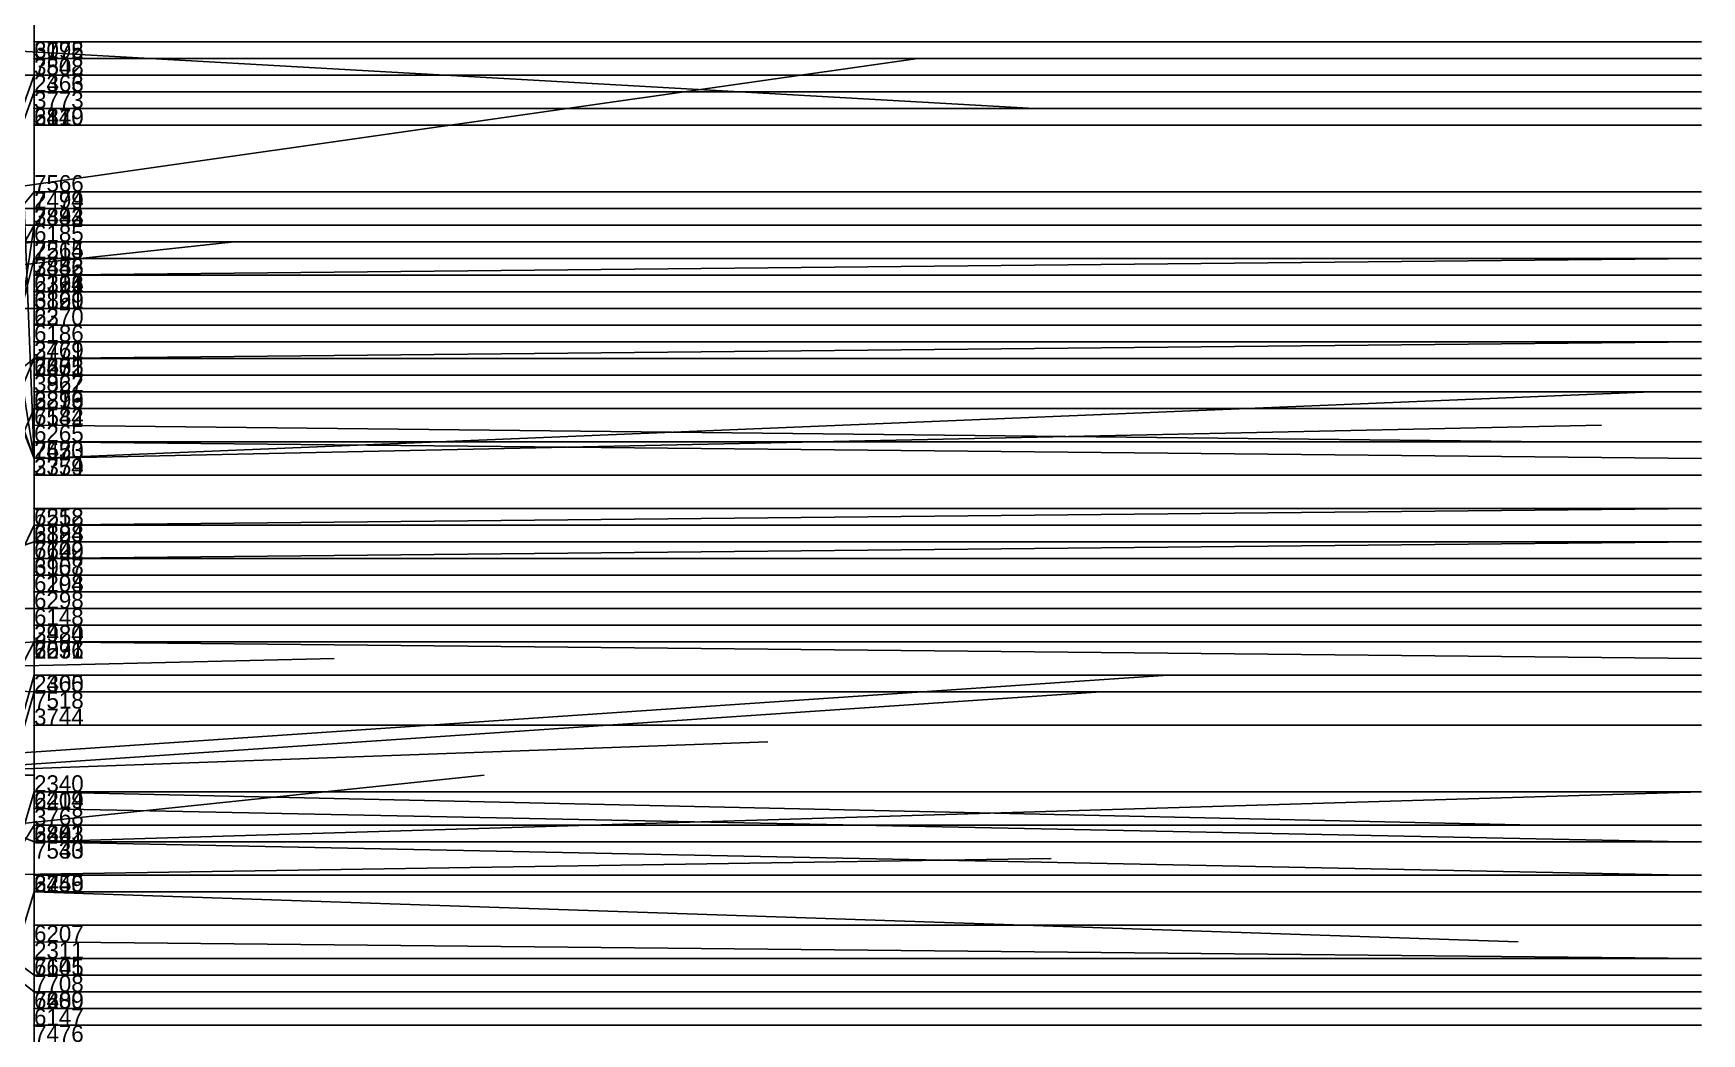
# Model space of a CAD drawing. Extents: x -0.07 to 1.1, y -0.07 to 1.1.
# Drawn here: x 1 to 1.1, y 0.8125 to 0.8725 of the extents above; entities that cross this region are included whole.
import ezdxf

# ---------------------------------------------------------------- set-up
doc = ezdxf.new("R2010")
doc.units = 0
for name, color, linetype in [('Clients', 3, 'CONTINUOUS'), ('Facilities', 3, 'CONTINUOUS'), ('Facilities_lines', 3, 'CONTINUOUS'), ('Min_max_boxes', 1, 'CONTINUOUS'), ('Normals', 1, 'CONTINUOUS'), ('Source_points', 5, 'CONTINUOUS'), ('Text', 3, 'CONTINUOUS')]:
    doc.layers.add(name, color=color, linetype=linetype)

msp = doc.modelspace()

# ---------------------------------------------------------------- linework, layer by layer
at = {"layer": 'Clients', "color": 5}
for p in [(1, 0.871, 0.69), (1, 0.87, 0.144), (1, 0.87, 0.476), (1, 0.869, 0.097), (1, 0.868, 0.282), (1, 0.868, 0.55), (1, 0.867, 0.43), (1, 0.863, 0.849), (1, 0.863, 0.846), (1, 0.861, 0.412), (1, 0.86, 0.535), (1, 0.86, 0.839), (1, 0.859, 0.169), (1, 0.859, 0.412), (1, 0.858, 0.749), (1, 0.858, 0.815), (1, 0.857, 0.303), (1, 0.857, 0.533), (1, 0.857, 0.687), (1, 0.856, 0.688), (1, 0.856, 0.592), (1, 0.855, 0.207), (1, 0.855, 0.688), (1, 0.855, 0.664), (1, 0.854, 0.454), (1, 0.853, 0.173), (1, 0.853, 0.632), (1, 0.853, 0.776), (1, 0.853, 0.788), (1, 0.852, 0.359), (1, 0.851, 0.465), (1, 0.851, 0.392), (1, 0.85, 0.182), (1, 0.85, 0.664), (1, 0.85, 0.55), (1, 0.849, 0.977), (1, 0.848, 0.634), (1, 0.846, 0.199), (1, 0.846, 0.317), (1, 0.844, 0.655), (1, 0.843, 0.118), (1, 0.843, 0.598), (1, 0.842, 0.26), (1, 0.842, 0.802), (1, 0.841, 0.259), (1, 0.841, 0.667), (1, 0.841, 0.663), (1, 0.84, 0.666), (1, 0.839, 0.69), (1, 0.839, 0.746), (1, 0.838, 0.524), (1, 0.837, 0.387), (1, 0.836, 0.137), (1, 0.836, 0.57), (1, 0.836, 0.773), (1, 0.834, 0.098), (1, 0.833, 0.085), (1, 0.833, 0.836), (1, 0.831, 0.378), (1, 0.827, 0.018), (1, 0.827, 0.622), (1, 0.825, 0.226), (1, 0.825, 0.501), (1, 0.824, 0.385), (1, 0.824, 0.536), (1, 0.824, 0.892), (1, 0.822, 0.746), (1, 0.821, 0.015), (1, 0.821, 0.496), (1, 0.819, 0.683), (1, 0.817, 0.641), (1, 0.816, 0.863), (1, 0.816, 0.85), (1, 0.815, 0.526), (1, 0.815, 0.874), (1, 0.814, 0.799), (1, 0.813, 0.558)]:
    msp.add_point(p, dxfattribs=at)
at = {"layer": 'Facilities', "color": 3}
for p in [(1, 0.872, 0.393), (1, 0.871, 0.673), (1, 0.871, 0.905), (1, 0.869, 0.246), (1, 0.868, 0.372), (1, 0.867, 0.248), (1, 0.862, 0.072), (1, 0.861, 0.222), (1, 0.861, 0.892), (1, 0.859, 0.076), (1, 0.858, 0.065), (1, 0.853, 0.072), (1, 0.848, 0.082), (1, 0.847, 0.951), (1, 0.847, 0.942), (1, 0.843, 0.915), (1, 0.841, 0.905), (1, 0.836, 0.072), (1, 0.826, 0.053), (1, 0.824, 0.051), (1, 0.824, 0.918), (1, 0.818, 0.075)]:
    msp.add_point(p, dxfattribs=at)
at = {"layer": 'Facilities_lines', "color": 3}
for p, q in [((1, 0.847, 0.951), (0.945, 1, 0.995)), ((1, 0.847, 0.951), (0.941, 0.998, 1)), ((1, 0.847, 0.951), (0.978, 0.985, 1)), ((1, 0.981, 0.198), (1, 0.846, 0.199)), ((1, 0.981, 0.198), (1, 0.855, 0.207)), ((1, 0.981, 0.198), (1, 0.797, 0.261)), ((1, 0.981, 0.377), (1, 0.775, 0.341)), ((1, 0.981, 0.358), (1, 0.802, 0.46)), ((1, 0.981, 0.358), (1, 0.797, 0.456)), ((1, 0.981, 0.358), (1, 0.725, 0.382)), ((1, 0.981, 0.358), (1, 0.706, 0.366)), ((1, 0.981, 0.358), (1, 0.687, 0.368)), ((1, 0.981, 0.358), (1, 0.719, 0.374)), ((1, 0.981, 0.358), (1, 0.738, 0.401)), ((1, 0.98, 0.352), (1, 0.854, 0.454)), ((1, 0.98, 0.352), (1, 0.788, 0.404)), ((1, 0.98, 0.352), (1, 0.846, 0.317)), ((1, 0.98, 0.352), (1, 0.804, 0.311)), ((1, 0.98, 0.352), (1, 0.773, 0.346)), ((1, 0.98, 0.352), (1, 0.761, 0.305)), ((1, 0.98, 0.352), (1, 0.781, 0.285)), ((1, 0.98, 0.352), (1, 0.867, 0.43)), ((1, 0.98, 0.352), (1, 0.785, 0.335)), ((1, 0.98, 0.352), (1, 0.805, 0.291)), ((1, 0.98, 0.352), (1, 0.758, 0.363)), ((1, 0.98, 0.352), (1, 0.87, 0.476)), ((1, 0.98, 0.352), (1, 0.868, 0.282)), ((1, 0.98, 0.352), (1, 0.851, 0.465)), ((1, 0.98, 0.352), (1, 0.857, 0.303)), ((1, 0.98, 0.352), (1, 0.79, 0.324)), ((1, 0.98, 0.352), (1, 0.806, 0.382)), ((1, 0.98, 0.352), (1, 0.824, 0.385)), ((1, 0.98, 0.352), (1, 0.859, 0.412)), ((1, 0.98, 0.352), (1, 0.842, 0.26)), ((1, 0.98, 0.352), (1, 0.851, 0.392)), ((1, 0.98, 0.352), (1, 0.861, 0.412)), ((1, 0.98, 0.352), (1, 0.841, 0.259)), ((1, 0.98, 0.352), (1, 0.803, 0.282)), ((1, 0.98, 0.352), (1, 0.787, 0.392)), ((1, 0.98, 0.352), (1, 0.837, 0.387)), ((1, 0.98, 0.352), (1, 0.852, 0.359)), ((1, 0.98, 0.352), (1, 0.746, 0.359)), ((1, 0.98, 0.352), (1, 0.742, 0.336)), ((1, 0.98, 0.352), (1, 0.757, 0.341)), ((1, 0.978, 0.752), (1, 0.858, 0.749)), ((1, 0.978, 0.752), (1, 0.856, 0.688)), ((1, 0.978, 0.752), (1, 0.795, 0.682)), ((1, 0.978, 0.752), (1, 0.807, 0.67)), ((1, 0.978, 0.752), (1, 0.841, 0.667)), ((1, 0.978, 0.752), (1, 0.841, 0.663)), ((1, 0.978, 0.752), (1, 0.753, 0.729)), ((1, 0.978, 0.752), (1, 0.728, 0.755)), ((1, 0.978, 0.752), (1, 0.797, 0.746)), ((1, 0.978, 0.752), (1, 0.765, 0.713)), ((1, 0.978, 0.752), (1, 0.855, 0.688)), ((1, 0.978, 0.752), (1, 0.871, 0.69)), ((1, 0.978, 0.752), (1, 0.84, 0.666)), ((1, 0.978, 0.752), (1, 0.853, 0.632)), ((1, 0.978, 0.752), (1, 0.819, 0.683)), ((1, 0.978, 0.752), (1, 0.839, 0.69)), ((1, 0.978, 0.752), (1, 0.844, 0.655)), ((1, 0.978, 0.752), (1, 0.769, 0.715)), ((1, 0.978, 0.752), (1, 0.822, 0.746)), ((1, 0.978, 0.752), (1, 0.848, 0.634)), ((1, 0.978, 0.752), (1, 0.857, 0.687)), ((1, 0.978, 0.752), (1, 0.855, 0.664)), ((1, 0.978, 0.752), (1, 0.85, 0.664)), ((1, 0.978, 0.752), (1, 0.839, 0.746)), ((1, 0.978, 0.752), (1, 0.762, 0.79)), ((1, 0.978, 0.752), (1, 0.858, 0.815)), ((1, 0.975, 0.401), (1, 0.752, 0.418)), ((1, 0.975, 0.401), (1, 0.86, 0.535)), ((1, 0.975, 0.401), (1, 0.857, 0.533)), ((1, 0.847, 0.951), (0.995, 0.974, 1)), ((1, 0.965, 0.958), (1, 0.801, 0.999)), ((1, 0.965, 0.958), (1, 0.849, 0.977)), ((1, 0.965, 0.958), (1, 0.805, 0.998)), ((1, 0.965, 0.958), (1, 0.785, 0.973)), ((1, 0.965, 0.958), (1, 0.794, 0.99)), ((1, 0.965, 0.958), (1, 0.751, 0.973)), ((1, 0.965, 0.958), (1, 0.735, 0.976)), ((1, 0.965, 0.958), (1, 0.757, 0.979)), ((1, 0.952, 0.518), (1, 0.825, 0.501)), ((1, 0.952, 0.518), (1, 0.727, 0.491)), ((1, 0.952, 0.518), (1, 0.727, 0.5)), ((1, 0.952, 0.518), (1, 0.74, 0.505)), ((1, 0.952, 0.518), (1, 0.836, 0.57)), ((1, 0.952, 0.518), (1, 0.78, 0.521)), ((1, 0.952, 0.518), (1, 0.843, 0.598)), ((1, 0.952, 0.518), (1, 0.85, 0.55)), ((1, 0.952, 0.518), (1, 0.813, 0.558)), ((1, 0.952, 0.518), (1, 0.838, 0.524)), ((1, 0.952, 0.518), (1, 0.868, 0.55)), ((1, 0.952, 0.518), (1, 0.856, 0.592)), ((1, 0.952, 0.518), (1, 0.815, 0.526)), ((1, 0.952, 0.518), (1, 0.808, 0.57)), ((1, 0.952, 0.518), (1, 0.824, 0.536)), ((1, 0.952, 0.518), (1, 0.716, 0.516)), ((1, 0.952, 0.518), (1, 0.744, 0.517)), ((1, 0.952, 0.518), (1, 0.774, 0.569)), ((1, 0.952, 0.518), (1, 0.779, 0.55)), ((1, 0.952, 0.518), (1, 0.808, 0.611)), ((1, 0.952, 0.518), (1, 0.808, 0.619)), ((1, 0.952, 0.518), (1, 0.794, 0.56)), ((1, 0.952, 0.518), (1, 0.81, 0.614)), ((1, 0.952, 0.518), (1, 0.827, 0.622)), ((1, 0.952, 0.518), (1, 0.769, 0.534)), ((1, 0.952, 0.518), (1, 0.722, 0.529)), ((1, 0.952, 0.518), (1, 0.764, 0.558)), ((1, 0.952, 0.518), (1, 0.765, 0.528)), ((1, 0.945, 0.437), (1, 0.693, 0.436)), ((1, 0.945, 0.437), (1, 0.692, 0.436)), ((1, 0.944, 0.454), (1, 0.831, 0.378)), ((1, 0.944, 0.454), (1, 0.821, 0.496)), ((1, 0.944, 0.454), (1, 0.783, 0.488)), ((1, 0.944, 0.454), (1, 0.794, 0.471)), ((1, 0.944, 0.454), (1, 0.772, 0.486)), ((1, 0.944, 0.454), (1, 0.778, 0.488)), ((1, 0.944, 0.454), (1, 0.699, 0.44)), ((1, 0.944, 0.454), (1, 0.701, 0.474)), ((1, 0.944, 0.454), (1, 0.726, 0.42)), ((1, 0.944, 0.454), (1, 0.729, 0.473)), ((1, 0.944, 0.454), (1, 0.702, 0.446)), ((1, 0.944, 0.454), (1, 0.714, 0.441)), ((1, 0.944, 0.72), (1, 0.689, 0.721)), ((1, 0.944, 0.72), (1, 0.742, 0.677)), ((1, 0.944, 0.72), (1, 0.726, 0.683)), ((1, 0.944, 0.72), (1, 0.729, 0.688)), ((1, 0.944, 0.72), (1, 0.747, 0.685)), ((1, 0.944, 0.72), (1, 0.754, 0.682)), ((1, 0.944, 0.72), (1, 0.75, 0.669)), ((1, 0.944, 0.72), (1, 0.761, 0.699)), ((1, 0.942, 0.387), (1, 0.691, 0.382)), ((1, 0.926, 0.587), (1, 0.692, 0.589)), ((1, 0.926, 0.587), (1, 0.732, 0.558)), ((1, 0.926, 0.587), (1, 0.743, 0.617)), ((1, 0.926, 0.587), (1, 0.704, 0.606)), ((1, 0.926, 0.587), (1, 0.717, 0.579)), ((1, 0.926, 0.587), (1, 0.737, 0.63)), ((1, 0.926, 0.587), (1, 0.725, 0.555)), ((1, 0.926, 0.587), (1, 0.677, 0.584)), ((1, 0.926, 0.587), (1, 0.741, 0.565)), ((1, 0.926, 0.587), (1, 0.696, 0.574)), ((1, 0.926, 0.587), (1, 0.713, 0.546)), ((1, 0.926, 0.587), (1, 0.734, 0.592)), ((1, 0.926, 0.587), (1, 0.75, 0.665)), ((1, 0.926, 0.587), (1, 0.745, 0.649)), ((1, 0.926, 0.587), (1, 0.782, 0.639)), ((1, 0.926, 0.587), (1, 0.817, 0.641)), ((1, 0.926, 0.587), (1, 0.767, 0.665)), ((1, 0.926, 0.587), (1, 0.766, 0.622)), ((1, 0.926, 0.587), (1, 0.807, 0.653)), ((1, 0.926, 0.587), (1, 0.772, 0.598)), ((1, 0.926, 0.587), (1, 0.777, 0.673)), ((1, 0.847, 0.951), (1, 0.905, 0.788)), ((0.961, 0.761), (1, 0.87, 0.144)), ((0.961, 0.761), (1, 0.869, 0.097)), ((0.976, 0.834, 1), (1, 0.863, 0.846)), ((1, 0.847, 0.951), (1, 0.863, 0.849)), ((1, 0.861, 0.892), (0.979, 0.823, 1)), ((1, 0.861, 0.892), (0.988, 0.78, 1)), ((0.975, 0.856, 1), (1, 0.86, 0.839)), ((0.947, 0.648), (1, 0.859, 0.169)), ((0.961, 0.761), (1, 0.853, 0.173)), ((0.976, 0.834, 1), (1, 0.853, 0.776)), ((0.976, 0.834, 1), (1, 0.853, 0.788)), ((0.961, 0.761), (1, 0.85, 0.182)), ((1, 0.847, 0.951), (1, 0.778, 0.788)), ((1, 0.847, 0.951), (1, 0.801, 0.807)), ((1, 0.847, 0.951), (1, 0.812, 0.796)), ((1, 0.847, 0.951), (1, 0.814, 0.799)), ((1, 0.847, 0.951), (1, 0.801, 0.787)), ((1, 0.847, 0.951), (1, 0.781, 0.76)), ((1, 0.847, 0.942), (1, 0.737, 0.978)), ((0.961, 0.761), (1, 0.843, 0.118)), ((0.976, 0.834, 1), (1, 0.842, 0.802)), ((0.961, 0.761), (1, 0.836, 0.137)), ((0.976, 0.834, 1), (1, 0.836, 0.773)), ((0.947, 0.648), (1, 0.834, 0.098)), ((0.976, 0.834, 1), (1, 0.833, 0.836)), ((0.976, 0.834, 1), (1, 0.824, 0.892)), ((0.976, 0.834, 1), (1, 0.816, 0.863)), ((0.976, 0.834, 1), (1, 0.815, 0.874)), ((0.976, 0.834, 1), (1, 0.816, 0.85)), ((0.947, 0.648), (1, 0.833, 0.085)), ((0.947, 0.648), (1, 0.827, 0.018)), ((0.961, 0.761), (1, 0.825, 0.226)), ((0.947, 0.648), (1, 0.821, 0.015))]:
    msp.add_line(p, q, dxfattribs=at)
at = {"layer": 'Min_max_boxes', "color": 1}
for p, q in [((1, 0.797), (1, 1)), ((1, 0.797, 0.261), (1, 1, 0.261)), ((1, 0.699, 0.378), (1, 1, 0.378)), ((1, 0.699, 0.496), (1, 1, 0.496)), ((1, 0.742, 0.259), (1, 1, 0.259)), ((1, 0.742, 0.498), (1, 1, 0.498)), ((1, 0.687, 0.358), (1, 1, 0.358)), ((1, 0.687, 0.46), (1, 1, 0.46)), ((1, 0.752, 0.401), (1, 1, 0.401)), ((1, 0.752, 0.552), (1, 1, 0.552)), ((1, 0.677, 0.546), (1, 1, 0.546)), ((1, 0.677, 0.673), (1, 1, 0.673)), ((1, 0.728, 0.632), (1, 1, 0.632)), ((1, 0.728, 0.815), (1, 1, 0.815)), ((1, 0.716, 0.491), (1, 1, 0.491)), ((1, 0.716, 0.622), (1, 1, 0.622)), ((1, 0.778, 0.76), (1, 1, 0.76)), ((1, 0.778, 1), (1, 1, 1)), ((1, 0.735, 0.844), (1, 1, 0.844)), ((1, 0.735, 1), (1, 1, 1)), ((1, 0.775, 0.341), (1, 0.981, 0.341)), ((1, 0.981, 0.341), (1, 0.775, 0.341)), ((1, 0.775, 0.377), (1, 0.981, 0.377)), ((1, 0.981, 0.377), (1, 0.775, 0.377)), ((1, 0.862, 0.925), (1, 0.949, 0.925)), ((1, 0.862, 1), (1, 0.949, 1)), ((1, 0.692, 0.436), (1, 0.945, 0.436)), ((1, 0.945, 0.436), (1, 0.692, 0.436)), ((1, 0.692, 0.437), (1, 0.945, 0.437)), ((1, 0.945, 0.437), (1, 0.692, 0.437)), ((1, 0.689, 0.669), (1, 0.944, 0.669)), ((1, 0.944, 0.669), (1, 0.689, 0.669)), ((1, 0.689, 0.721), (1, 0.944, 0.721)), ((1, 0.944, 0.721), (1, 0.689, 0.721)), ((1, 0.691, 0.382), (1, 0.942, 0.382)), ((1, 0.942, 0.382), (1, 0.691, 0.382)), ((1, 0.691, 0.387), (1, 0.942, 0.387)), ((1, 0.942, 0.387), (1, 0.691, 0.387)), ((1, 0.828, 0.855), (1, 0.917, 0.855)), ((1, 0.828, 1), (1, 0.917, 1)), ((1, 0.682, 0.769), (1, 0.91, 0.769)), ((1, 0.682, 1), (1, 0.91, 1)), ((1, 0.521), (1, 0.899)), ((1, 0.521, 0.398), (1, 0.899, 0.398)), ((1, 0.87), (0.961, 0.87)), ((1, 0.87, 0.28), (0.961, 0.87, 0.28)), ((1, 0.761), (1, 0.87)), ((1, 0.761, 0.28), (1, 0.87, 0.28)), ((1, 0.87), (1, 0.87, 0.28)), ((0.99, 0.862, 0.925), (1, 0.862, 0.925)), ((0.99, 0.862, 1), (1, 0.862, 1)), ((1, 0.862, 0.925), (1, 0.862, 1)), ((1, 0.861, 0.892), (0.979, 0.861, 0.892)), ((1, 0.861, 1), (0.979, 0.861, 1)), ((1, 0.78, 0.892), (1, 0.861, 0.892)), ((1, 0.78, 1), (1, 0.861, 1)), ((1, 0.861, 0.892), (1, 0.861, 1)), ((1, 0.86, 0.839), (0.975, 0.86, 0.839)), ((1, 0.86, 1), (0.975, 0.86, 1)), ((1, 0.856, 0.839), (1, 0.86, 0.839)), ((1, 0.856, 1), (1, 0.86, 1)), ((1, 0.86, 0.839), (1, 0.86, 1)), ((0.975, 0.856, 0.839), (1, 0.856, 0.839)), ((0.975, 0.856, 1), (1, 0.856, 1)), ((1, 0.856, 0.839), (1, 0.856, 1)), ((1, 0.737, 0.942), (1, 0.847, 0.942)), ((1, 0.847, 0.942), (1, 0.847, 0.942)), ((1, 0.847, 0.942), (1, 0.737, 0.942)), ((1, 0.737, 0.978), (1, 0.847, 0.978)), ((1, 0.847, 0.978), (1, 0.847, 0.978)), ((1, 0.847, 0.978), (1, 0.737, 0.978)), ((1, 0.847, 0.942), (1, 0.847, 0.978)), ((1, 0.847, 0.942), (1, 0.847, 0.978)), ((0.989, 0.828, 0.855), (1, 0.828, 0.855)), ((0.989, 0.828, 1), (1, 0.828, 1)), ((1, 0.828, 0.855), (1, 0.828, 1))]:
    msp.add_line(p, q, dxfattribs=at)
at = {"layer": 'Normals', "color": 1}
for p, q in [((0.989, 0.872), (1.06, 0.868, -0.071)), ((1, 0.872, 0.393), (1.1, 0.872, 0.393)), ((0.99, 0.862, 1), (1.053, 0.871, 1.077)), ((1, 0.871, 0.673), (1.1, 0.871, 0.673)), ((1, 0.871, 0.69), (1.1, 0.871, 0.69)), ((1, 0.871, 0.905), (1.1, 0.871, 0.907)), ((1, 0.87, 0.144), (1.1, 0.87, 0.144)), ((1, 0.87, 0.476), (1.1, 0.87, 0.476)), ((1, 0.869, 0.246), (1.1, 0.869, 0.246)), ((1, 0.869, 0.097), (1.1, 0.869, 0.097)), ((1, 0.868, 0.372), (1.1, 0.868, 0.372)), ((1, 0.868, 0.282), (1.1, 0.868, 0.282)), ((1, 0.868, 0.55), (1.1, 0.868, 0.55)), ((1, 0.867, 0.248), (1.1, 0.867, 0.248)), ((1, 0.867, 0.43), (1.1, 0.867, 0.43)), ((1, 0.863, 0.849), (1.1, 0.863, 0.849)), ((1, 0.863, 0.846), (1.1, 0.863, 0.846)), ((1, 0.862, 0.072), (1.1, 0.862, 0.067)), ((1, 0.861, 0.222), (1.1, 0.861, 0.222)), ((1, 0.861, 0.412), (1.1, 0.861, 0.412)), ((1, 0.861, 0.892), (1.1, 0.861, 0.892)), ((0.975, 0.856, 1), (1.012, 0.86, 1.093)), ((1, 0.86, 0.535), (1.1, 0.86, 0.535)), ((1, 0.86, 0.839), (1.1, 0.86, 0.839)), ((1, 0.859, 0.169), (1.1, 0.859, 0.169)), ((1, 0.858, 0.065), (1.1, 0.859, 0.055)), ((1, 0.859, 0.076), (1.1, 0.859, 0.072)), ((1, 0.859, 0.412), (1.1, 0.859, 0.412)), ((1, 0.858, 0.749), (1.1, 0.858, 0.749)), ((1, 0.858, 0.815), (1.1, 0.858, 0.815)), ((1, 0.857, 0.303), (1.1, 0.857, 0.303)), ((1, 0.857, 0.687), (1.1, 0.857, 0.687)), ((1, 0.857, 0.533), (1.1, 0.857, 0.533)), ((1, 0.856, 0.688), (1.1, 0.856, 0.688)), ((1, 0.856, 0.592), (1.1, 0.856, 0.592)), ((1, 0.855, 0.207), (1.1, 0.855, 0.207)), ((1, 0.855, 0.688), (1.1, 0.855, 0.688)), ((1, 0.855, 0.664), (1.1, 0.855, 0.664)), ((1, 0.853, 0.072), (1.1, 0.854, 0.068)), ((1, 0.854, 0.454), (1.1, 0.854, 0.454)), ((1, 0.853, 0.173), (1.1, 0.853, 0.173)), ((1, 0.853, 0.632), (1.1, 0.853, 0.632)), ((1, 0.853, 0.776), (1.1, 0.853, 0.776)), ((1, 0.853, 0.788), (1.1, 0.853, 0.788)), ((1, 0.852, 0.359), (1.1, 0.852, 0.359)), ((1, 0.851, 0.465), (1.1, 0.851, 0.465)), ((1, 0.851, 0.392), (1.1, 0.851, 0.392)), ((1, 0.847, 0.942), (1.097, 0.851, 0.967)), ((1, 0.85, 0.182), (1.1, 0.85, 0.182)), ((1, 0.85, 0.55), (1.1, 0.85, 0.55)), ((1, 0.85, 0.664), (1.1, 0.85, 0.664)), ((1, 0.847, 0.951), (1.094, 0.849, 0.984)), ((1, 0.849, 0.977), (1.091, 0.848, 1.019)), ((1, 0.848, 0.082), (1.1, 0.847, 0.08)), ((1, 0.848, 0.634), (1.1, 0.848, 0.634)), ((1, 0.846, 0.199), (1.1, 0.846, 0.199)), ((1, 0.846, 0.317), (1.1, 0.846, 0.317)), ((1, 0.844, 0.655), (1.1, 0.844, 0.655)), ((1, 0.843, 0.915), (1.1, 0.844, 0.924)), ((1, 0.843, 0.118), (1.1, 0.843, 0.118)), ((1, 0.843, 0.598), (1.1, 0.843, 0.598)), ((1, 0.842, 0.26), (1.1, 0.842, 0.26)), ((1, 0.842, 0.802), (1.1, 0.842, 0.802)), ((1, 0.841, 0.905), (1.1, 0.842, 0.912)), ((1, 0.841, 0.259), (1.1, 0.841, 0.259)), ((1, 0.841, 0.667), (1.1, 0.841, 0.667)), ((1, 0.841, 0.663), (1.1, 0.841, 0.663)), ((1, 0.84, 0.666), (1.1, 0.84, 0.666)), ((1, 0.839, 0.69), (1.1, 0.839, 0.69)), ((1, 0.839, 0.746), (1.1, 0.839, 0.746)), ((0.977, 0.838, 1), (1.019, 0.838, 1.091)), ((1, 0.838, 0.524), (1.1, 0.838, 0.524)), ((1, 0.837, 0.387), (1.1, 0.837, 0.387)), ((1, 0.836, 0.072), (1.1, 0.835, 0.068)), ((1, 0.836, 0.137), (1.1, 0.836, 0.137)), ((1, 0.836, 0.57), (1.1, 0.836, 0.57)), ((1, 0.836, 0.773), (1.1, 0.836, 0.773)), ((0.976, 0.834, 1), (1.018, 0.835, 1.09)), ((0.994, 0.829), (1.068, 0.834, -0.067)), ((1, 0.834, 0.098), (1.1, 0.834, 0.098)), ((0.99, 0.828), (1.064, 0.833, -0.067)), ((1, 0.833, 0.085), (1.1, 0.833, 0.085)), ((1, 0.833, 0.836), (1.1, 0.833, 0.836)), ((1, 0.831, 0.378), (1.1, 0.831, 0.378)), ((0.989, 0.828, 1), (1.044, 0.83, 1.083)), ((0.979, 0.823, 1), (1.027, 0.828, 1.088)), ((1, 0.827, 0.018), (1.09, 0.825, -0.026)), ((1, 0.827, 0.622), (1.1, 0.827, 0.622)), ((1, 0.824, 0.918), (1.1, 0.827, 0.926)), ((1, 0.826, 0.053), (1.099, 0.824, 0.039)), ((1, 0.825, 0.226), (1.1, 0.825, 0.226)), ((1, 0.825, 0.501), (1.1, 0.825, 0.501)), ((1, 0.824, 0.051), (1.099, 0.822, 0.038)), ((1, 0.824, 0.385), (1.1, 0.824, 0.385)), ((1, 0.824, 0.536), (1.1, 0.824, 0.536)), ((1, 0.824, 0.892), (1.1, 0.824, 0.892)), ((0.996, 0.822, 1), (1.061, 0.823, 1.076)), ((1, 0.822, 0.746), (1.1, 0.822, 0.746)), ((1, 0.821, 0.015), (1.089, 0.818, -0.03)), ((1, 0.821, 0.496), (1.1, 0.821, 0.496)), ((1, 0.819, 0.683), (1.1, 0.819, 0.683)), ((1, 0.818, 0.075), (1.1, 0.817, 0.072)), ((1, 0.817, 0.641), (1.1, 0.817, 0.641)), ((1, 0.816, 0.863), (1.1, 0.816, 0.863)), ((1, 0.816, 0.85), (1.1, 0.816, 0.85)), ((1, 0.815, 0.526), (1.1, 0.815, 0.526)), ((1, 0.815, 0.874), (1.1, 0.815, 0.874)), ((1, 0.814, 0.799), (1.1, 0.814, 0.799)), ((1, 0.813, 0.558), (1.1, 0.813, 0.558))]:
    msp.add_line(p, q, dxfattribs=at)
at = {"layer": 'Source_points', "color": 5}
for p in [(1, 0.872, 0.393), (1, 0.871, 0.673), (1, 0.871, 0.69), (1, 0.871, 0.905), (1, 0.87, 0.144), (1, 0.87, 0.476), (1, 0.869, 0.246), (1, 0.869, 0.097), (1, 0.868, 0.372), (1, 0.868, 0.282), (1, 0.868, 0.55), (1, 0.867, 0.248), (1, 0.867, 0.43), (1, 0.863, 0.849), (1, 0.863, 0.846), (1, 0.862, 0.072), (1, 0.861, 0.222), (1, 0.861, 0.412), (1, 0.861, 0.892), (1, 0.86, 0.535), (1, 0.86, 0.839), (1, 0.859, 0.169), (1, 0.859, 0.076), (1, 0.859, 0.412), (1, 0.858, 0.065), (1, 0.858, 0.749), (1, 0.858, 0.815), (1, 0.857, 0.303), (1, 0.857, 0.687), (1, 0.857, 0.533), (1, 0.856, 0.688), (1, 0.856, 0.592), (1, 0.855, 0.207), (1, 0.855, 0.688), (1, 0.855, 0.664), (1, 0.854, 0.454), (1, 0.853, 0.072), (1, 0.853, 0.173), (1, 0.853, 0.632), (1, 0.853, 0.776), (1, 0.853, 0.788), (1, 0.852, 0.359), (1, 0.851, 0.465), (1, 0.851, 0.392), (1, 0.85, 0.182), (1, 0.85, 0.55), (1, 0.85, 0.664), (1, 0.849, 0.977), (1, 0.848, 0.082), (1, 0.848, 0.634), (1, 0.847, 0.951), (1, 0.847, 0.942), (1, 0.846, 0.199), (1, 0.846, 0.317), (1, 0.844, 0.655), (1, 0.843, 0.118), (1, 0.843, 0.598), (1, 0.843, 0.915), (1, 0.842, 0.26), (1, 0.842, 0.802), (1, 0.841, 0.259), (1, 0.841, 0.667), (1, 0.841, 0.663), (1, 0.841, 0.905), (1, 0.84, 0.666), (1, 0.839, 0.69), (1, 0.839, 0.746), (1, 0.838, 0.524), (1, 0.837, 0.387), (1, 0.836, 0.072), (1, 0.836, 0.137), (1, 0.836, 0.57), (1, 0.836, 0.773), (1, 0.834, 0.098), (1, 0.833, 0.085), (1, 0.833, 0.836), (1, 0.831, 0.378), (1, 0.827, 0.018), (1, 0.827, 0.622), (1, 0.826, 0.053), (1, 0.825, 0.226), (1, 0.825, 0.501), (1, 0.824, 0.051), (1, 0.824, 0.385), (1, 0.824, 0.536), (1, 0.824, 0.892), (1, 0.824, 0.918), (1, 0.822, 0.746), (1, 0.821, 0.015), (1, 0.821, 0.496), (1, 0.819, 0.683), (1, 0.818, 0.075), (1, 0.817, 0.641), (1, 0.816, 0.863), (1, 0.816, 0.85), (1, 0.815, 0.526), (1, 0.815, 0.874), (1, 0.814, 0.799), (1, 0.813, 0.558)]:
    msp.add_point(p, dxfattribs=at)

# ---------------------------------------------------------------- texts
at = {"layer": 'Text', "color": 3}
for s, p in [('3775', (1, 0.871, 0.393)), ('6098', (1, 0.871, 0.673)), ('6192', (1, 0.871, 0.69)), ('3842', (1, 0.87, 0.476)), ('7508', (1, 0.87, 0.905)), ('2366', (1, 0.869, 0.246)), ('2463', (1, 0.869, 0.144)), ('2466', (1, 0.869, 0.097)), ('3773', (1, 0.868, 0.372)), ('3810', (1, 0.867, 0.43)), ('3849', (1, 0.867, 0.282)), ('2470', (1, 0.867, 0.248)), ('6149', (1, 0.867, 0.55)), ('7566', (1, 0.863, 0.846)), ('2499', (1, 0.862, 0.072)), ('7474', (1, 0.862, 0.849)), ('3894', (1, 0.861, 0.412)), ('2432', (1, 0.861, 0.222)), ('7443', (1, 0.861, 0.892)), ('6185', (1, 0.86, 0.535)), ('2264', (1, 0.859, 0.169)), ('7515', (1, 0.859, 0.839)), ('3883', (1, 0.858, 0.412)), ('2452', (1, 0.858, 0.076)), ('7446', (1, 0.858, 0.815)), ('2321', (1, 0.857, 0.065)), ('6114', (1, 0.857, 0.749)), ('6266', (1, 0.857, 0.687)), ('6292', (1, 0.857, 0.533)), ('3869', (1, 0.856, 0.303)), ('6121', (1, 0.856, 0.688)), ('6190', (1, 0.856, 0.592)), ('2370', (1, 0.855, 0.207)), ('6270', (1, 0.855, 0.664)), ('6186', (1, 0.854, 0.688)), ('3771', (1, 0.853, 0.454)), ('2469', (1, 0.853, 0.072)), ('2471', (1, 0.852, 0.173)), ('6205', (1, 0.852, 0.632)), ('7552', (1, 0.852, 0.776)), ('7631', (1, 0.852, 0.788)), ('3862', (1, 0.851, 0.465)), ('3927', (1, 0.851, 0.359)), ('3893', (1, 0.85, 0.392)), ('2319', (1, 0.85, 0.182)), ('6276', (1, 0.85, 0.664)), ('6144', (1, 0.849, 0.55)), ('7582', (1, 0.849, 0.977)), ('6265', (1, 0.848, 0.634)), ('2523', (1, 0.847, 0.082)), ('7450', (1, 0.847, 0.951)), ('7670', (1, 0.847, 0.942)), ('3779', (1, 0.846, 0.317)), ('2354', (1, 0.846, 0.199)), ('6212', (1, 0.843, 0.655)), ('7558', (1, 0.843, 0.915)), ('3884', (1, 0.842, 0.26)), ('2393', (1, 0.842, 0.118)), ('6128', (1, 0.842, 0.598)), ('6142', (1, 0.841, 0.667)), ('7609', (1, 0.841, 0.802)), ('7720', (1, 0.841, 0.905)), ('3907', (1, 0.84, 0.259)), ('6158', (1, 0.84, 0.663)), ('6194', (1, 0.839, 0.666)), ('6208', (1, 0.839, 0.69)), ('6298', (1, 0.838, 0.746)), ('6148', (1, 0.837, 0.524)), ('3920', (1, 0.836, 0.387)), ('2484', (1, 0.836, 0.137)), ('2271', (1, 0.835, 0.072)), ('6097', (1, 0.835, 0.57)), ('7536', (1, 0.835, 0.773)), ('2365', (1, 0.833, 0.085)), ('2400', (1, 0.833, 0.098)), ('7518', (1, 0.832, 0.836)), ('3744', (1, 0.831, 0.378)), ('2340', (1, 0.827, 0.018)), ('2419', (1, 0.826, 0.053)), ('6204', (1, 0.826, 0.622)), ('3768', (1, 0.825, 0.501)), ('3882', (1, 0.824, 0.385)), ('2301', (1, 0.824, 0.226)), ('2442', (1, 0.824, 0.051)), ('6223', (1, 0.824, 0.536)), ('7530', (1, 0.823, 0.892)), ('7543', (1, 0.823, 0.918)), ('3759', (1, 0.821, 0.496)), ('2440', (1, 0.821, 0.015)), ('6255', (1, 0.821, 0.746)), ('6207', (1, 0.818, 0.683)), ('2311', (1, 0.817, 0.075)), ('6141', (1, 0.816, 0.641)), ('7605', (1, 0.816, 0.863)), ('7708', (1, 0.815, 0.85)), ('6209', (1, 0.814, 0.526)), ('7480', (1, 0.814, 0.799)), ('7639', (1, 0.814, 0.874)), ('6147', (1, 0.813, 0.558)), ('7476', (1, 0.812, 0.796))]:
    msp.add_text(s, height=0.001, dxfattribs=at).set_placement(p)

doc.saveas('drawing.dxf')
